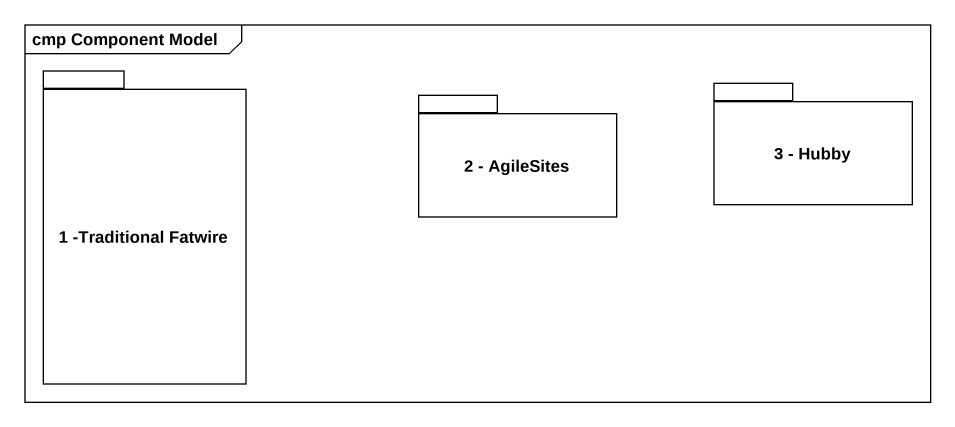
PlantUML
@startuml
mainframe cmp Component Model
package "1 -Traditional Fatwire" as p1_Traditional_Fatwire {
}
package "2 - AgileSites" as p2_AgileSites {
}
package "3 - Hubby" as p3_Hubby {
}
@enduml
